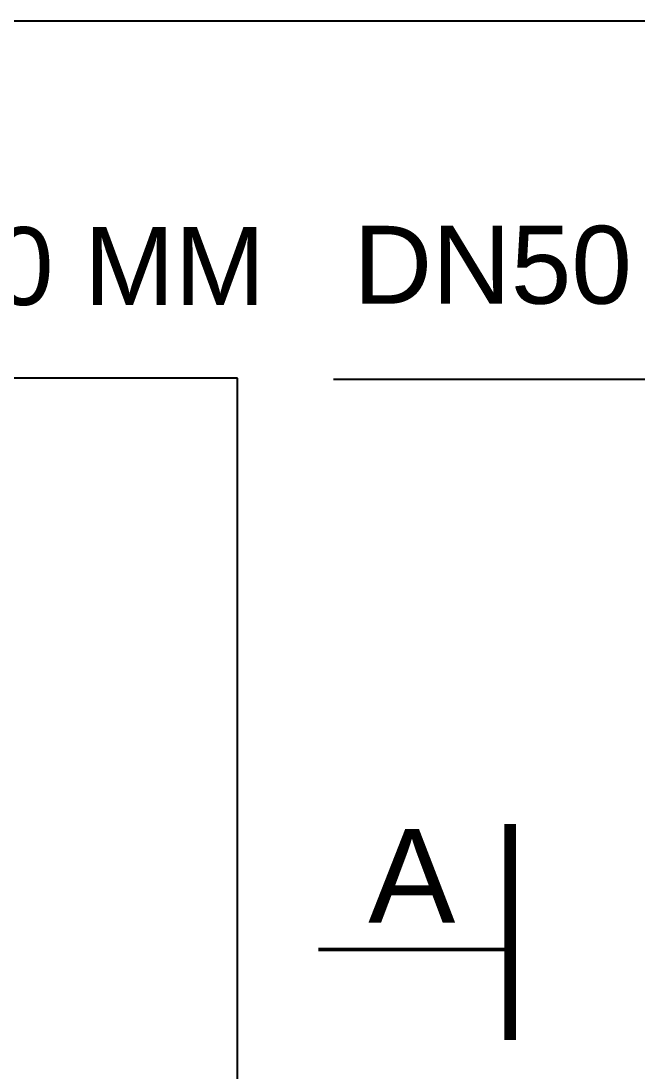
# Model space of a CAD drawing. Header units: millimetres. Extents: x -294625 to 2136527, y -251383 to 128331.
# Drawn here: x 1421195 to 1425152, y -204516 to -197779 of the extents above; entities that cross this region are included whole.
import ezdxf

# ---------------------------------------------------------------- set-up
doc = ezdxf.new("R2010")
doc.units = ezdxf.units.MM
doc.linetypes.add('CONTINOUS', pattern=[0])
for name, color, linetype, lineweight in [('00-N-TEXT', 7, 'CONTINOUS', 9), ('N2-TEXT01', 3, 'Continuous', 20), ('N3-NOTE', 11, 'Continuous', 13)]:
    doc.layers.add(name, color=color, linetype=linetype, lineweight=lineweight)
doc.styles.add('ARIAL-H', font='')
doc.styles.add('P-ARIAL', font='arial.ttf', dxfattribs={"height": 3})
doc.styles.add('P-VNTIMEH', font='vntimeh.shx', dxfattribs={"width": 0.75, "height": 300})
doc.styles.get('ARIAL-H').set_extended_font_data('.VnArialH')
doc.dimstyles.new('N-NOTE', dxfattribs={"dimtxt": 200, "dimasz": 30, "dimexe": 50, "dimexo": 50, "dimgap": 100, "dimtad": 1, "dimdec": 0, "dimdsep": 46, "dimtxsty": 'P-VNTIMEH', "dimblk": 'OPEN30', "dimcen": 0, "dimse1": 1, "dimse2": 1, "dimclrd": 256, "dimclre": 7, "dimclrt": 256, "dimadec": 0, "dimazin": 0, "dimtfac": 1, "dimtdec": 0, "dimtix": 1, "dimtmove": 2, "dimatfit": 3, "dimldrblk": 'OPEN30', "dimfxl": 1, "dimtolj": 1, "dimtzin": 0, "dimarcsym": 0})

# ---------------------------------------------------------------- blocks, each defined once
blk = doc.blocks.new('_Open30')
at = {"color": 0, "linetype": 'ByBlock', "lineweight": -2}
for p, q in [((-1, 0.268), (0, 0)), ((0, 0), (-1, -0.268)), ((0, 0), (-1, 0))]:
    blk.add_line(p, q, dxfattribs=at)

msp = doc.modelspace()

# ---------------------------------------------------------------- linework, layer by layer
at = {"layer": 'N2-TEXT01', "color": 6, "const_width": 75}
msp.add_lwpolyline([(1424330.9, -204318.2), (1424330.9, -202932.2)], dxfattribs=at)
at = {"layer": 'N2-TEXT01', "color": 1}
msp.add_lwpolyline([(1423101.1, -203736.6, 22.5, 22.5, 0), (1424061.6, -203736.6, 225, 0, 0), (1424330.9, -203736.6, 0, 0, 0)], format="xyseb", dxfattribs=at)

# ---------------------------------------------------------------- texts
at = {"layer": '00-N-TEXT', "color": 2, "style": 'P-ARIAL'}
for s, p in [('RÃNH THU NƯỚC MƯA 250*250 MM', (1410763.3, -199601.7)), ('DN50', (1423327.2, -199593.2, -7.9))]:
    msp.add_text(s, height=500, dxfattribs=at).set_placement(p)
at = {"layer": 'N2-TEXT01', "style": 'ARIAL-H'}
msp.add_text('a', height=600, dxfattribs=at).set_placement((1423421.5, -203564))

# ---------------------------------------------------------------- leaders
at = {"layer": 'N3-NOTE'}
for points, override in [([(1426918, -198826.5), (1426918, -197779.3), (1410648.9, -197779.3)], {"dimasz": 300, "dimtad": 0}), ([(1422582.8, -205476.5), (1422582.8, -200071.4), (1410738, -200071.4)], {"dimasz": 200, "dimtad": 0}), ([(1426676, -202224.1), (1425592.1, -200079.2), (1423199.1, -200079.2)], {"dimasz": 300, "dimtad": 0})]:
    msp.add_leader(points, dimstyle='N-NOTE', override=override, dxfattribs=at)

doc.saveas('drawing.dxf')
